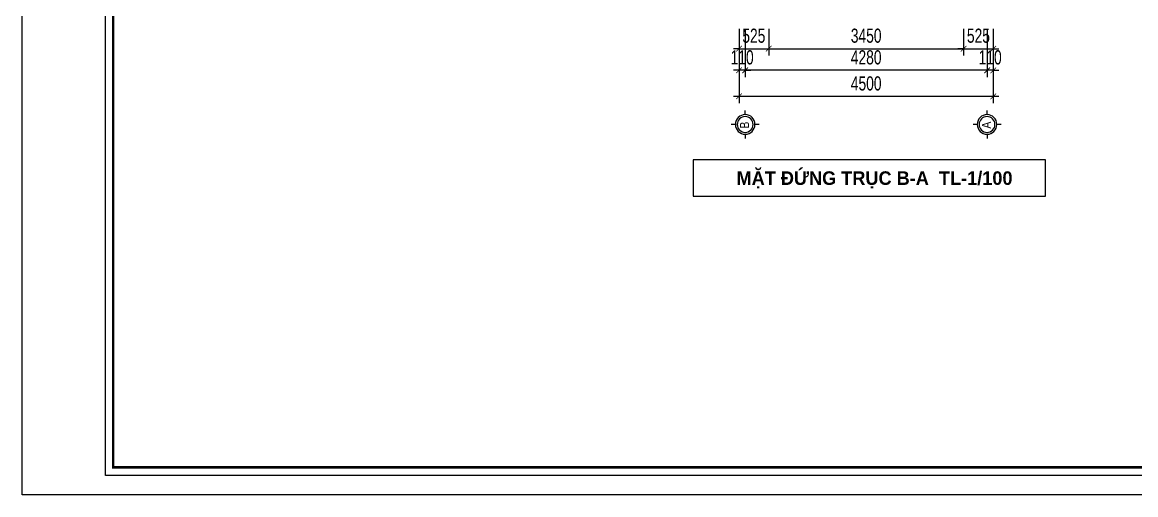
# Model space of a CAD drawing. Header units: inches. Extents: x 442278 to 842836, y -356313 to 59457.
# Drawn here: x 466328 to 486035, y -8433 to -78 of the extents above; entities that cross this region are included whole.
import ezdxf
from ezdxf.enums import TextEntityAlignment as Align

# ---------------------------------------------------------------- set-up
doc = ezdxf.new("R2010")
doc.units = ezdxf.units.IN
doc.header["$LTSCALE"] = 250
doc.header["$MEASUREMENT"] = 0
for name, color, linetype in [('3', 9, 'Continuous'), ('damvua', 7, 'Continuous'), ('DIM', 8, 'Continuous'), ('gsgsdfg', 31, 'Continuous'), ('LA.DIM', 251, 'Continuous'), ('NETTHAY', 8, 'Continuous'), ('NTHAY', 8, 'Continuous'), ('TEXT', 7, 'Continuous')]:
    doc.layers.add(name, color=color, linetype=linetype)
doc.styles.add('AVANTH', font='')
doc.styles.add('KIEU1', font='', dxfattribs={"height": 250})
doc.styles.add('S.STEXT', font='arial.ttf', dxfattribs={"width": 0.7})
doc.styles.add('VnAvantH', font='', dxfattribs={"width": 0.7})
doc.styles.get('AVANTH').set_extended_font_data('.VnAvantH')
doc.styles.get('KIEU1').set_extended_font_data('.VnArial')
doc.styles.get('VnAvantH').set_extended_font_data('.VnAvantH')
doc.dimstyles.new('S.DIM100', dxfattribs={"dimtxt": 250, "dimasz": 100, "dimexe": 120, "dimexo": 0, "dimgap": 100, "dimtad": 1, "dimdec": 0, "dimzin": 13, "dimdsep": 46, "dimtxsty": 'S.STEXT', "dimblk": 'ARCHTICK', "dimblk1": 'ARCHTICK', "dimcen": 0, "dimdle": 100, "dimclrd": 251, "dimclre": 251, "dimclrt": 60, "dimadec": 0, "dimazin": 0, "dimtfac": 1, "dimtdec": 0, "dimtix": 1, "dimtmove": 2, "dimatfit": 3, "dimfxl": 1, "dimtolj": 1, "dimtzin": 13, "dimarcsym": 0})

# ---------------------------------------------------------------- blocks, each defined once
blk = doc.blocks.new('vongtrondim')
at = {"layer": 'damvua'}
blk.add_circle((0, 0), 175, dxfattribs=at)
at = {"layer": 'NTHAY'}
for p, q in [((0, 226), (0, 309)), ((-226, 0), (-309, 0)), ((226, 0), (309, 0)), ((0, -309), (0, -226))]:
    blk.add_line(p, q, dxfattribs=at)
blk.add_circle((0, 0), 216, dxfattribs=at)
blk = doc.blocks.new('_ArchTick')
at = {"color": 0, "linetype": 'ByBlock', "const_width": 0.15}
blk.add_lwpolyline([(-0.5, -0.5), (0.5, 0.5)], dxfattribs=at)
blk = doc.blocks.new('*D437')
at = {"layer": 'DEFPOINTS', "color": 0, "transparency": 16777216}
for p in [(479124, -196), (483404, -196), (479124, -928)]:
    blk.add_point(p, dxfattribs=at)
at = {"layer": 'LA.DIM', "color": 251, "lineweight": -2, "transparency": 16777216}
for p, q in [((479124, -196), (479124, -1048)), ((483404, -196), (483404, -1048)), ((483504, -928), (479024, -928))]:
    blk.add_line(p, q, dxfattribs=at)
at = {"layer": 'LA.DIM', "color": 251, "lineweight": -2, "transparency": 16777216, "xscale": 100, "yscale": 100, "zscale": 100, "rotation": 180}
blk.add_blockref('_ArchTick', (479124, -928), dxfattribs=at)
at = {"layer": 'LA.DIM', "color": 251, "lineweight": -2, "transparency": 16777216, "xscale": 100, "yscale": 100, "zscale": 100}
blk.add_blockref('_ArchTick', (483404, -928), dxfattribs=at)
at = {"layer": 'LA.DIM', "color": 60, "transparency": 16777216, "insert": (481264, -700), "char_height": 250, "attachment_point": 5, "style": 'S.STEXT'}
blk.add_mtext('\\A1;4280', dxfattribs=at)
blk = doc.blocks.new('*D438')
at = {"layer": 'DEFPOINTS', "color": 0, "transparency": 16777216}
for p in [(479014, -196), (483514, -196), (479014, -1388)]:
    blk.add_point(p, dxfattribs=at)
at = {"layer": 'LA.DIM', "color": 251, "lineweight": -2, "transparency": 16777216}
for p, q in [((479014, -196), (479014, -1508)), ((483514, -196), (483514, -1508)), ((483614, -1388), (478914, -1388))]:
    blk.add_line(p, q, dxfattribs=at)
at = {"layer": 'LA.DIM', "color": 251, "lineweight": -2, "transparency": 16777216, "xscale": 100, "yscale": 100, "zscale": 100, "rotation": 180}
blk.add_blockref('_ArchTick', (479014, -1388), dxfattribs=at)
at = {"layer": 'LA.DIM', "color": 251, "lineweight": -2, "transparency": 16777216, "xscale": 100, "yscale": 100, "zscale": 100}
blk.add_blockref('_ArchTick', (483514, -1388), dxfattribs=at)
at = {"layer": 'LA.DIM', "color": 60, "transparency": 16777216, "insert": (481264, -1161), "char_height": 250, "attachment_point": 5, "style": 'S.STEXT'}
blk.add_mtext('\\A1;4500', dxfattribs=at)
blk = doc.blocks.new('*D439')
at = {"layer": 'DEFPOINTS', "color": 0, "transparency": 16777216}
for p in [(483404, -196), (483514, -196), (483404, -928)]:
    blk.add_point(p, dxfattribs=at)
at = {"layer": 'LA.DIM', "color": 251, "lineweight": -2, "transparency": 16777216}
for p, q in [((483404, -196), (483404, -1048)), ((483514, -196), (483514, -1048)), ((483404, -928), (483304, -928)), ((483514, -928), (483404, -928)), ((483514, -928), (483614, -928))]:
    blk.add_line(p, q, dxfattribs=at)
at = {"layer": 'LA.DIM', "color": 251, "lineweight": -2, "transparency": 16777216, "xscale": 100, "yscale": 100, "zscale": 100}
blk.add_blockref('_ArchTick', (483404, -928), dxfattribs=at)
at = {"layer": 'LA.DIM', "color": 251, "lineweight": -2, "transparency": 16777216, "xscale": 100, "yscale": 100, "zscale": 100, "rotation": 180}
blk.add_blockref('_ArchTick', (483514, -928), dxfattribs=at)
at = {"layer": 'LA.DIM', "color": 60, "transparency": 16777216, "insert": (483459, -700), "char_height": 250, "attachment_point": 5, "style": 'S.STEXT'}
blk.add_mtext('\\A1;110', dxfattribs=at)
blk = doc.blocks.new('*D440')
at = {"layer": 'DEFPOINTS', "color": 0, "transparency": 16777216}
for p in [(479014, -196), (479124, -196), (479014, -928)]:
    blk.add_point(p, dxfattribs=at)
at = {"layer": 'LA.DIM', "color": 251, "lineweight": -2, "transparency": 16777216}
for p, q in [((479014, -196), (479014, -1048)), ((479124, -196), (479124, -1048)), ((479014, -928), (478914, -928)), ((479124, -928), (479014, -928)), ((479124, -928), (479224, -928))]:
    blk.add_line(p, q, dxfattribs=at)
at = {"layer": 'LA.DIM', "color": 251, "lineweight": -2, "transparency": 16777216, "xscale": 100, "yscale": 100, "zscale": 100}
blk.add_blockref('_ArchTick', (479014, -928), dxfattribs=at)
at = {"layer": 'LA.DIM', "color": 251, "lineweight": -2, "transparency": 16777216, "xscale": 100, "yscale": 100, "zscale": 100, "rotation": 180}
blk.add_blockref('_ArchTick', (479124, -928), dxfattribs=at)
at = {"layer": 'LA.DIM', "color": 60, "transparency": 16777216, "insert": (479069, -700), "char_height": 250, "attachment_point": 5, "style": 'S.STEXT'}
blk.add_mtext('\\A1;110', dxfattribs=at)
blk = doc.blocks.new('*D441')
at = {"layer": 'DEFPOINTS', "color": 0, "transparency": 16777216}
for p in [(479014, -196), (479539, -196), (479539, -545)]:
    blk.add_point(p, dxfattribs=at)
at = {"layer": 'LA.DIM', "color": 251, "lineweight": -2, "transparency": 16777216}
for p, q in [((479014, -196), (479014, -665)), ((479539, -196), (479539, -665)), ((479014, -545), (478914, -545)), ((479014, -545), (479539, -545)), ((479539, -545), (479639, -545))]:
    blk.add_line(p, q, dxfattribs=at)
at = {"layer": 'LA.DIM', "color": 251, "lineweight": -2, "transparency": 16777216, "xscale": 100, "yscale": 100, "zscale": 100}
blk.add_blockref('_ArchTick', (479014, -545), dxfattribs=at)
at = {"layer": 'LA.DIM', "color": 251, "lineweight": -2, "transparency": 16777216, "xscale": 100, "yscale": 100, "zscale": 100, "rotation": 180}
blk.add_blockref('_ArchTick', (479539, -545), dxfattribs=at)
at = {"layer": 'LA.DIM', "color": 60, "transparency": 16777216, "insert": (479276, -317), "char_height": 250, "attachment_point": 5, "style": 'S.STEXT'}
blk.add_mtext('\\A1;525', dxfattribs=at)
blk = doc.blocks.new('*D442')
at = {"layer": 'DEFPOINTS', "color": 0, "transparency": 16777216}
for p in [(479539, -196), (482989, -196), (482989, -545)]:
    blk.add_point(p, dxfattribs=at)
at = {"layer": 'LA.DIM', "color": 251, "lineweight": -2, "transparency": 16777216}
for p, q in [((479539, -196), (479539, -665)), ((482989, -196), (482989, -665)), ((479439, -545), (483089, -545))]:
    blk.add_line(p, q, dxfattribs=at)
at = {"layer": 'LA.DIM', "color": 251, "lineweight": -2, "transparency": 16777216, "xscale": 100, "yscale": 100, "zscale": 100, "rotation": 180}
blk.add_blockref('_ArchTick', (479539, -545), dxfattribs=at)
at = {"layer": 'LA.DIM', "color": 251, "lineweight": -2, "transparency": 16777216, "xscale": 100, "yscale": 100, "zscale": 100}
blk.add_blockref('_ArchTick', (482989, -545), dxfattribs=at)
at = {"layer": 'LA.DIM', "color": 60, "transparency": 16777216, "insert": (481264, -317), "char_height": 250, "attachment_point": 5, "style": 'S.STEXT'}
blk.add_mtext('\\A1;3450', dxfattribs=at)
blk = doc.blocks.new('*D443')
at = {"layer": 'DEFPOINTS', "color": 0, "transparency": 16777216}
for p in [(482989, -196), (483514, -196), (483514, -545)]:
    blk.add_point(p, dxfattribs=at)
at = {"layer": 'LA.DIM', "color": 251, "lineweight": -2, "transparency": 16777216}
for p, q in [((482989, -196), (482989, -665)), ((483514, -196), (483514, -665)), ((482989, -545), (482889, -545)), ((482989, -545), (483514, -545)), ((483514, -545), (483614, -545))]:
    blk.add_line(p, q, dxfattribs=at)
at = {"layer": 'LA.DIM', "color": 251, "lineweight": -2, "transparency": 16777216, "xscale": 100, "yscale": 100, "zscale": 100}
blk.add_blockref('_ArchTick', (482989, -545), dxfattribs=at)
at = {"layer": 'LA.DIM', "color": 251, "lineweight": -2, "transparency": 16777216, "xscale": 100, "yscale": 100, "zscale": 100, "rotation": 180}
blk.add_blockref('_ArchTick', (483514, -545), dxfattribs=at)
at = {"layer": 'LA.DIM', "color": 60, "transparency": 16777216, "insert": (483251, -317), "char_height": 250, "attachment_point": 5, "style": 'S.STEXT'}
blk.add_mtext('\\A1;525', dxfattribs=at)
blk = doc.blocks.new('KHUNG CHUAN SEICO')
at = {"layer": 'DEFPOINTS', "lineweight": -3, "ltscale": 2000}
blk.add_lwpolyline([(0, 397.16), (572.13, 397.16), (572.13, 0), (0, 0)], close=True, dxfattribs=at)
at = {"layer": 'gsgsdfg'}
blk.add_lwpolyline([(0, 397.16), (572.13, 397.16), (572.13, 0), (0, 0)], close=True, dxfattribs=at)
blk.add_lwpolyline([(0, 397.16), (572.13, 397.16), (572.13, 0), (0, 0)], close=True, dxfattribs=at)
at = {"layer": 'NETTHAY', "ltscale": 0.5, "const_width": 0.743}
blk.add_lwpolyline([(26.26, 388.15), (460.75, 388.15), (460.75, 7.88), (26.26, 7.88), (26.26, 388.51)], dxfattribs=at)
at = {"layer": 'NTHAY', "lineweight": -3, "ltscale": 2000}
blk.add_lwpolyline([(24.06, 391.61), (565.91, 391.61), (565.91, 5.55), (24.06, 5.55)], close=True, dxfattribs=at)
at = {"layer": '3', "ltscale": 0.5, "style": 'VnAvantH'}
for tag, height, p in [('DRAWING1', 4.75, (514.01, 46.77)), ('DRAWING2', 4.75, (514.07, 36.02)), ('DATE', 2.5, (477.02, 18.64))]:
    blk.add_attdef(tag, text='', height=height, dxfattribs=at).set_placement(p, align=Align.CENTER)

msp = doc.modelspace()

# ---------------------------------------------------------------- linework, layer by layer
at = {"layer": 'NETTHAY', "ltscale": 0.5}
msp.add_lwpolyline([(478203.75, -3151.33), (484440.17, -3151.33), (484440.17, -2510.99), (478203.75, -2510.99)], close=True, dxfattribs=at)

# ---------------------------------------------------------------- block references
at = {"layer": '3', "xscale": 61.28273413194984, "yscale": 61.28273413158604, "zscale": 61.2827341314106}
msp.add_blockref('KHUNG CHUAN SEICO', (466328.24, -8433.27), dxfattribs=at)
at = {"layer": 'DIM', "xscale": -0.800000011920929, "yscale": 0.8000000007450581, "zscale": 0.8, "rotation": 90}
for p in [(479123.53, -1884.89), (483403.53, -1884.89)]:
    msp.add_blockref('vongtrondim', p, dxfattribs=at)

# ---------------------------------------------------------------- texts
at = {"layer": 'TEXT', "char_height": 160, "width": 573.6, "attachment_point": 3, "rotation": 90, "style": 'KIEU1'}
for s, insert in [('{\\f.VnArial NarrowH|b0|i0|c0|p34;b}', (479031.7, -1836.1)), ('{\\f.VnArial NarrowH|b0|i0|c0|p34;a}', (483311.7, -1836.1))]:
    msp.add_mtext(s, dxfattribs=dict(at, insert=insert))
at = {"layer": 'TEXT', "ltscale": 0.5, "insert": (478969.81, -3016.66), "char_height": 240, "width": 9642.7572, "attachment_point": 7, "style": 'AVANTH'}
msp.add_mtext('{\\f.VnAvantH|b1|i0|c0|p34;mÆt ®øng trôc b-a  tl-1/100}', dxfattribs=at)

# ---------------------------------------------------------------- dimensions: what is measured, and where the dimension line sits
at = {"layer": 'LA.DIM'}
for base, p1, p2, picture, middle in [((479013.53, -927.71), (479123.53, -196.37), (479013.53, -196.37), '*D440', (479068.53, -700.06)), ((479013.53, -1388.18), (483513.53, -196.37), (479013.53, -196.37), '*D438', (481263.53, -1160.54)), ((479123.53, -927.71), (483403.53, -196.37), (479123.53, -196.37), '*D437', (481263.53, -700.06)), ((483403.53, -927.71), (483513.53, -196.37), (483403.53, -196.37), '*D439', (483458.53, -700.06))]:
    dim = msp.add_linear_dim(base=base, p1=p1, p2=p2, angle=180, dimstyle='S.DIM100', dxfattribs=at)
    dim.commit()
    dim.dimension.update_dxf_attribs({"geometry": picture, "text_midpoint": middle})
for base, p1, p2, picture, middle in [((479538.53, -545), (479013.53, -196.37), (479538.53, -196.37), '*D441', (479276.03, -317.36)), ((482988.53, -545), (479538.53, -196.37), (482988.53, -196.37), '*D442', (481263.53, -317.27)), ((483513.53, -545), (482988.53, -196.37), (483513.53, -196.37), '*D443', (483251.03, -317.36))]:
    dim = msp.add_linear_dim(base=base, p1=p1, p2=p2, dimstyle='S.DIM100', dxfattribs=at)
    dim.commit()
    dim.dimension.update_dxf_attribs({"geometry": picture, "text_midpoint": middle})

doc.saveas('drawing.dxf')
